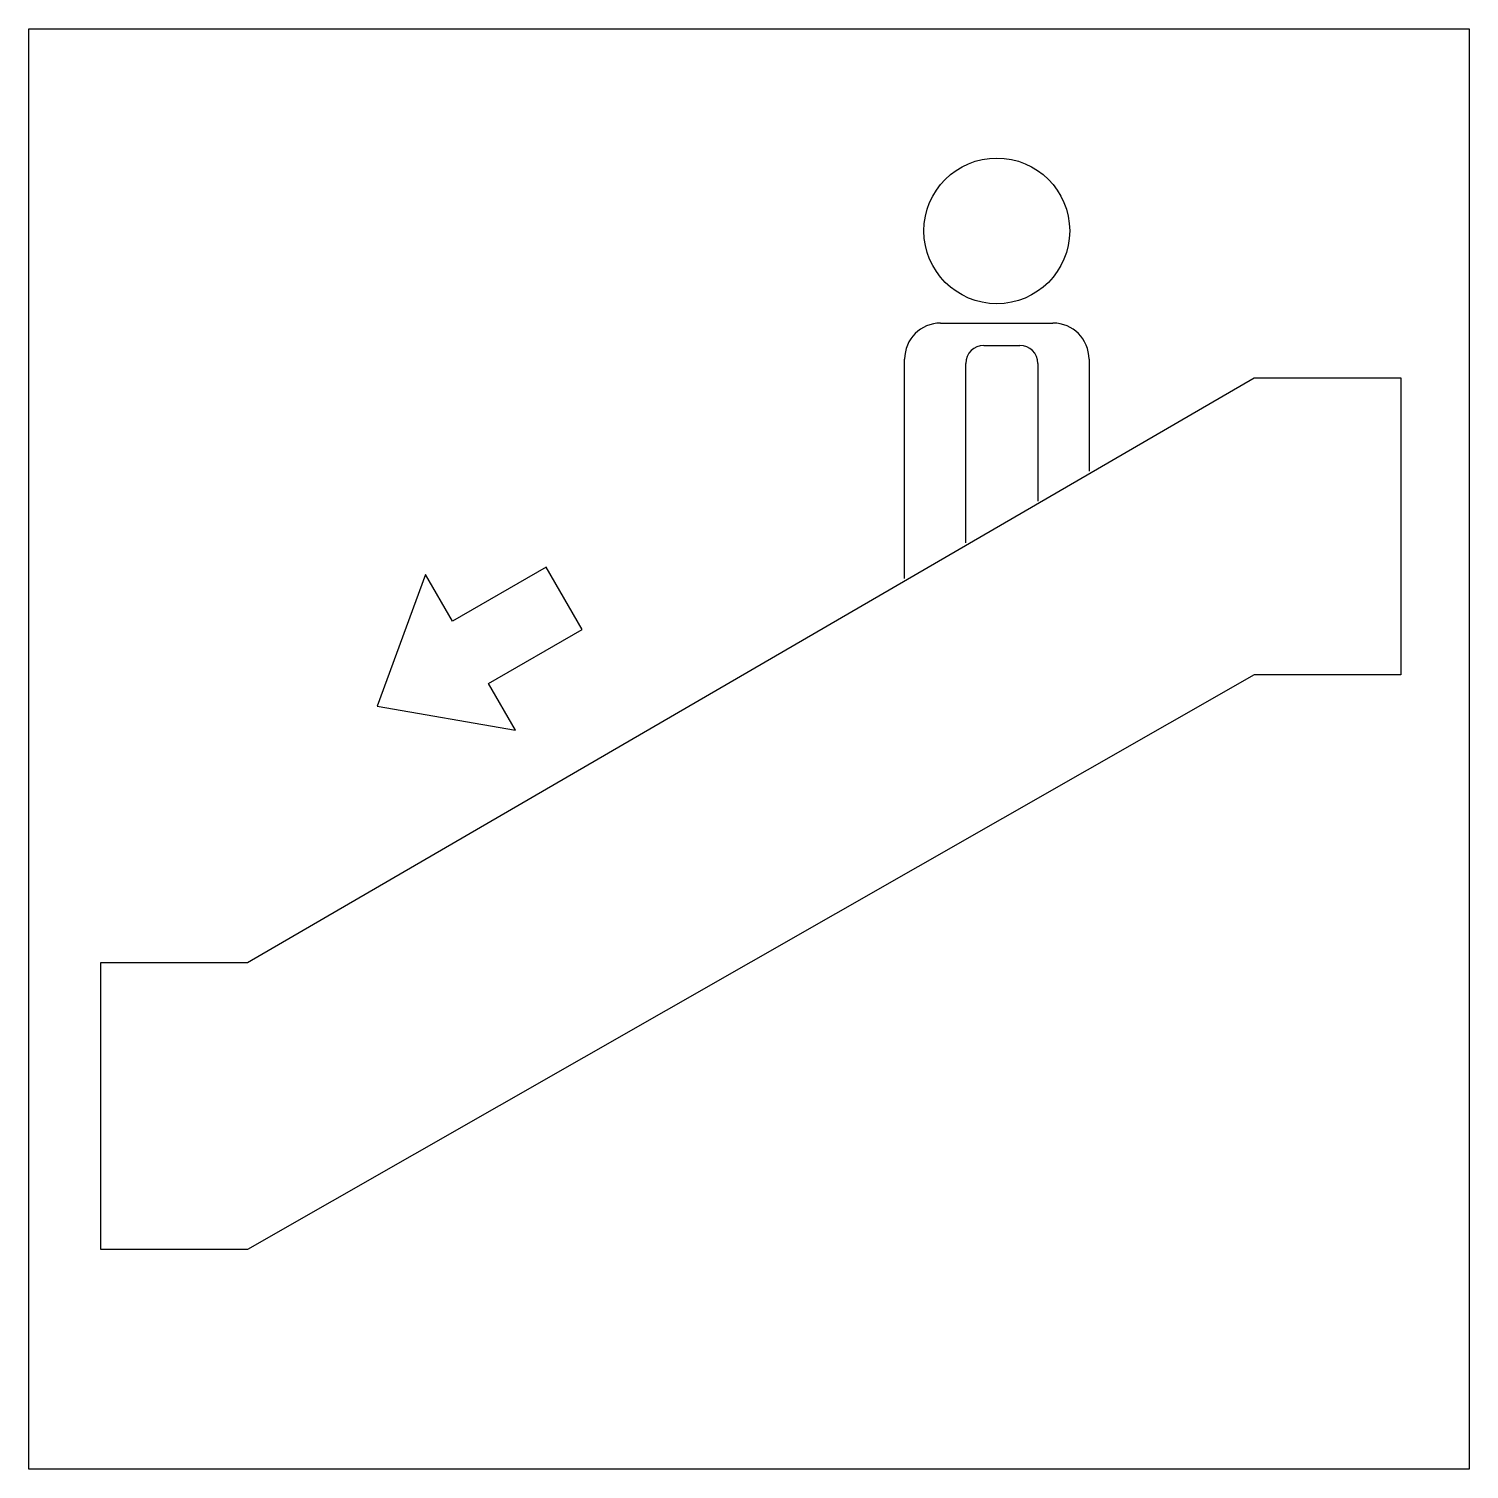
# Model space of a CAD drawing. Extents: x 0 to 40, y 0 to 40.
import ezdxf

# ---------------------------------------------------------------- set-up
doc = ezdxf.new("R2010")
doc.units = 0
doc.header["$LTSCALE"] = 25
doc.header["$MEASUREMENT"] = 0
doc.layers.get('0').update_dxf_attribs({"linetype": 'CONTINUOUS'})

msp = doc.modelspace()

# ---------------------------------------------------------------- linework, layer by layer
at = {"color": 0, "linetype": 'ByBlock'}
for p, q in [((25.322, 31.828), (28.442, 31.828)), ((26.519, 31.209), (27.519, 31.209)), ((24.322, 24.739), (24.322, 30.828)), ((29.442, 30.828), (29.442, 27.711)), ((26.019, 25.724), (26.019, 30.709)), ((28.019, 30.709), (28.019, 26.885))]:
    msp.add_line(p, q, dxfattribs=at)
for points in [[(0, 0), (0, 40), (40, 40), (40, 0)], [(1.997, 14.071), (6.069, 14.071), (34.026, 30.303), (38.098, 30.303), (38.098, 22.059), (34.026, 22.059), (6.069, 6.102), (1.997, 6.102)], [(14.367, 25.051), (11.769, 23.551), (11.019, 24.85), (9.671, 21.185), (13.519, 20.52), (12.769, 21.819), (15.367, 23.319)]]:
    msp.add_lwpolyline(points, close=True, dxfattribs=at)
msp.add_circle((26.882, 34.388), 2.024, dxfattribs=at)
for centre, radius, start, end in [((25.322, 30.828), 1, 90, 180), ((28.442, 30.828), 1, 0, 90), ((26.519, 30.709), 0.5, 90, 180), ((27.519, 30.709), 0.5, 0, 90)]:
    msp.add_arc(centre, radius, start, end, dxfattribs=at)

doc.saveas('drawing.dxf')
